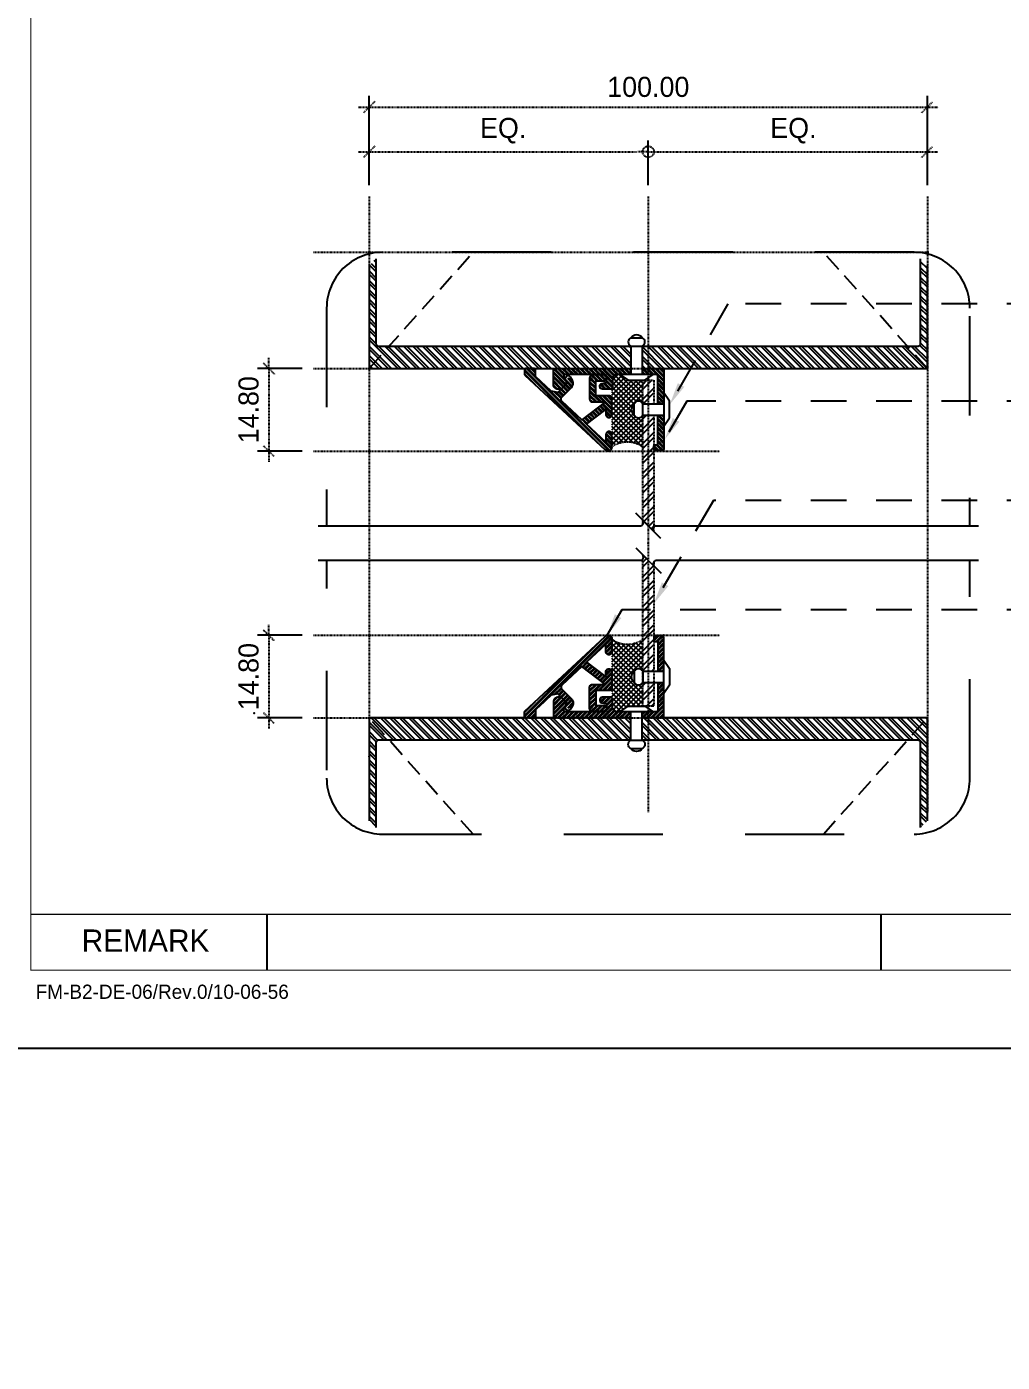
# Model space of a CAD drawing. Header units: millimetres. Extents: x -244126 to 368105, y -173968 to 259060.
# Drawn here: x 7909.6 to 8084.4, y 3841.9 to 4081.1 of the extents above; entities that cross this region are included whole.
import ezdxf
from ezdxf.enums import TextEntityAlignment as Align
from ezdxf.xclip import XClip

# ---------------------------------------------------------------- set-up
doc = ezdxf.new("R2010")
doc.units = ezdxf.units.MM
doc.header["$MEASUREMENT"] = 0
doc.header["$XCLIPFRAME"] = 0
for name, pattern in [('005_GG_TA_LINE', [13.75, 5, -1.25, 1.25, -1.25, 5]), ('ACAD_ISO04W100', [30, 24, -3, 0, -3]), ('CENTER', [2, 1.25, -0.25, 0.25, -0.25]), ('HIDDEN', [9.525, 6.35, -3.175]), ('TA_GL_000.00010', [0.000275, 0.0001, -2.5e-05, 2.5e-05, -2.5e-05, 0.0001]), ('TA_HL_000.90000', [5.85, 3.195, -2.655]), ('TA_HL_003.00000', [19.5, 10.65, -8.85]), ('TA_HL_005.00000', [32.5, 17.75, -14.75])]:
    doc.linetypes.add(name, pattern=pattern)
for name, color, linetype in [('000 - D I M', 6, 'Continuous'), ('000 - GRID', 8, 'CENTER'), ('000 - H A T C H', 8, 'Continuous'), ('000 - H I D D E N', 7, 'Continuous'), ('000 - L I N E 0.1', 1, 'Continuous'), ('000 - SYMBOL CON', 1, 'Continuous'), ('000 - T E X T', 4, 'Continuous'), ('000 - TITLEBLOCK', 4, 'Continuous'), ('000 - WIPEOUT', 250, 'Continuous'), ('001 - ASCESSORIES', 1, 'Continuous'), ('002 - STRUCTURAL STEEL', 4, 'Continuous'), ('A04_TUBE SERIES', 7, 'Continuous')]:
    doc.layers.add(name, color=color, linetype=linetype)
doc.styles.add('BROWALLIA', font='BrowalliaUPC.ttf')
doc.styles.add('century gothic111111', font='CordiaUPC.ttf')
doc.styles.add('Cetury Gothic', font='GOTHIC.TTF')
doc.styles.add('CORDIA', font='cordia.shx')
doc.styles.add('MtXpl_BrowalliaUPC', font='BrowalliaUPC.ttf')
doc.styles.add('TA', font='Cordia New.ttf', dxfattribs={"height": 4.5})
doc.dimstyles.new('DIM C-E', dxfattribs={"dimscale": 2, "dimtxt": 0.18, "dimasz": 0.1, "dimexe": 0.1, "dimexo": 0.1, "dimgap": 0.09, "dimtad": 1, "dimtoh": 1, "dimzin": 0, "dimdsep": 46, "dimtxsty": 'CORDIA', "dimblk1": 'ORIGIN', "dimblk2": 'OBLIQUE', "dimsah": 1, "dimcen": 0.1, "dimdle": 0.1, "dimclrd": 40, "dimclre": 140, "dimclrt": 3, "dimadec": 0, "dimazin": 0, "dimtfac": 1, "dimtix": 1, "dimtmove": 2, "dimatfit": 3, "dimfxl": 1, "dimtolj": 1, "dimtzin": 0, "dimarcsym": 0})
doc.dimstyles.new('DIM E-C', dxfattribs={"dimscale": 2, "dimtxt": 0.18, "dimasz": 0.1, "dimexe": 0.1, "dimexo": 0.1, "dimgap": 0.09, "dimtad": 1, "dimtoh": 1, "dimzin": 0, "dimdsep": 46, "dimtxsty": 'CORDIA', "dimblk1": 'OBLIQUE', "dimblk2": 'ORIGIN', "dimsah": 1, "dimcen": 0.1, "dimdle": 0.1, "dimclrd": 40, "dimclre": 140, "dimclrt": 3, "dimadec": 0, "dimazin": 0, "dimtfac": 1, "dimtix": 1, "dimtmove": 2, "dimatfit": 3, "dimfxl": 1, "dimtolj": 1, "dimtzin": 0, "dimarcsym": 0})
doc.dimstyles.new('DIM E-E', dxfattribs={"dimscale": 2, "dimtxt": 0.18, "dimasz": 0.1, "dimexe": 0.1, "dimexo": 0.1, "dimgap": 0.09, "dimtad": 1, "dimtoh": 1, "dimzin": 0, "dimdsep": 46, "dimtxsty": 'CORDIA', "dimblk": 'OBLIQUE', "dimcen": 0.1, "dimdle": 0.1, "dimclrd": 40, "dimclre": 140, "dimclrt": 3, "dimadec": 0, "dimazin": 0, "dimtfac": 1, "dimtix": 1, "dimtmove": 2, "dimatfit": 3, "dimfxl": 1, "dimtolj": 1, "dimtzin": 0, "dimarcsym": 0})
pattern_1 = [(45, (-1e-14, 187.5), (-1.683798, 1.683798), []), (45, (1.1225, 187.5), (-1.683798, 1.683798), [])]
pattern_2 = [(45, (-6516.48573, -2016.2518), (-0.397747564, 0.397747564), []), (45, (-6516.22057, -2016.2518), (-0.397747564, 0.397747564), [])]
pattern_3 = [(45, (-8078.56774, -3988.61076), (-0.44194174, 0.44194174), []), (135, (-8078.56774, -3988.61076), (-0.44194174, -0.44194174), [])]

# ---------------------------------------------------------------- blocks, each defined once
blk = doc.blocks.new('_Oblique')
at = {"color": 0, "linetype": 'ByBlock', "lineweight": -2}
blk.add_line((-0.5, -0.5), (0.5, 0.5), dxfattribs=at)
blk = doc.blocks.new('*D2896')
at = {"layer": '000 - D I M', "color": 40, "linetype": 'TA_GL_000.00010', "lineweight": -2, "transparency": 16777216}
blk.add_line((7.17, 4114.19), (7.17, 4069.5), dxfattribs=at)
at = {"layer": '000 - D I M', "color": 140, "linetype": 'ACAD_ISO04W100', "lineweight": -2, "transparency": 16777216}
for p, q in [((9282.82, 4112.19), (5.17, 4112.19)), ((2, 4071.5), (9.17, 4071.5))]:
    blk.add_line(p, q, dxfattribs=at)
at = {"layer": 'Defpoints', "color": 0, "linetype": 'TA_GL_000.00010', "transparency": 16777216}
for p in [(9284.82, 4112.19), (0, 4071.5), (7.17, 4071.5)]:
    blk.add_point(p, dxfattribs=at)
at = {"layer": '000 - D I M', "color": 40, "linetype": 'TA_GL_000.00010', "lineweight": -2, "transparency": 16777216, "xscale": 2, "yscale": 2, "zscale": 2}
for p, rotation in [((7.17, 4112.19), 90), ((7.17, 4071.5), 270)]:
    blk.add_blockref('_Oblique', p, dxfattribs=dict(at, rotation=rotation))
at = {"layer": '000 - D I M', "color": 3, "linetype": 'TA_GL_000.00010', "transparency": 16777216, "insert": (3.57, 4091.85), "char_height": 3.6, "attachment_point": 5, "rotation": 90, "style": 'CORDIA'}
blk.add_mtext('\\A1;40.70', dxfattribs=at)
blk = doc.blocks.new('A$Cfd196da9')
at = {"color": 0, "linetype": 'ByBlock', "const_width": 0.1}
blk.add_lwpolyline([(-143.5, -98), (96.5, -98), (96.5, 99), (-143.5, 99)], close=True, dxfattribs=at)
blk = doc.blocks.new('*U1670')
at = {"linetype": '005_GG_TA_LINE'}
blk.add_point((50, 60), dxfattribs=at)
at = {"layer": '000 - L I N E 0.1', "color": 21, "linetype": 'Continuous'}
blk.add_lwpolyline([(0, 14.24), (0, 0), (14.24, 0)], dxfattribs=at)
at = {"layer": '000 - T E X T', "color": 3}
for p, q in [((52.3, 24), (52.3, 14)), ((162.37, 14), (162.37, 24))]:
    blk.add_line(p, q, dxfattribs=at)
at = {"layer": '000 - T E X T', "color": 3, "const_width": 0.2}
blk.add_lwpolyline([(10, 24), (490, 24)], dxfattribs=at)
at = {"layer": '000 - TITLEBLOCK', "color": 250}
blk.add_lwpolyline([(0, 0), (594, 0), (594, 420), (0, 420)], close=True, dxfattribs=at)
at = {"layer": '000 - T E X T', "color": 3, "xscale": 2, "yscale": 2, "zscale": 2}
blk.add_blockref('A$Cfd196da9', (297, 210), dxfattribs=at)
at = {"color": 4, "insert": (19.12, 21.28), "char_height": 4, "width": 228.247, "attachment_point": 1, "style": 'BROWALLIA'}
blk.add_mtext('{\\fCentury Gothic|b0|i0|c0|p34;REMARK}', dxfattribs=at)
at = {"color": 4, "style": 'TA'}
blk.add_attdef('PAPER_SIZE', text='', height=2.5, dxfattribs=at).set_placement((568.6, 9.97), align=Align.MIDDLE_RIGHT)
blk.add_attdef('SCALE_SIZE', text='', height=2.5, dxfattribs=at).set_placement((573.51, 10.03), align=Align.MIDDLE_LEFT)
at = {"layer": '000 - H A T C H', "color": 4, "insert": (10.87, 11.4), "char_height": 2.5428, "attachment_point": 1, "style": 'century gothic111111'}
blk.add_mtext('FM-B2-DE-06/Rev.0/10-06-56', dxfattribs=at)
at = {"layer": '000 - T E X T', "color": 250, "style": 'TA'}
for tag, height, p in [('SUPERLINK', 2, (17.26, 415.77)), ('NAMEFILE', 2, (17.26, 411.76)), ('SC', 40, (3.36, 375.21))]:
    blk.add_attdef(tag, text='', height=height, dxfattribs=at).set_placement(p, align=Align.MIDDLE_LEFT)
at = {"layer": '000 - T E X T', "color": 4, "style": 'TA'}
for tag, height, p in [('NAME_JOB_1', 2, (523.67, 338.25)), ('NAME_JOB_2', 2, (523.67, 333.89)), ('NAME_PROJECT_1', 3, (493.81, 318.97)), ('NAME_PROJECT_2', 3, (493.81, 311.57)), ('NAME_PROJECT_3', 3, (493.81, 304.17)), ('CODE_VALUE_1', 1.9, (521.15, 289.12)), ('CODE_VALUE_2', 1.9, (521.15, 283.12)), ('PART_NAME_VALUE_1', 1.9, (521.15, 275.87)), ('PART_NAME_VALUE_2', 1.9, (521.15, 269.87)), ('PART_NAME_VALUE_3', 1.9, (521.15, 263.87)), ('MATTERIAL_VALUE_1', 3.6, (521.96, 256.9)), ('SPEC_VALUE', 3.6, (521.96, 248.68)), ('THICKNESS_VALUE', 3.6, (521.96, 240.53)), ('COATING_VALUE_1', 3.6, (521.96, 232.5)), ('COATING_VALUE_2', 3.6, (521.96, 224.47)), ('NAME_TITLE_1', 2.4, (494.51, 77.62)), ('NAME_TITLE_2', 2.4, (494.51, 70.96)), ('NAME_TITLE_3', 2.4, (494.51, 64.3)), ('DRAWING_NO1', 2.4, (494.61, 32.92)), ('DRAWING_NO2', 2.4, (494.61, 24.91))]:
    blk.add_attdef(tag, text='', height=height, dxfattribs=at).set_placement(p, align=Align.MIDDLE_LEFT)
for tag, p in [('NAME_DAFT', (553.41, 136.22)), ('NAME_CHECKED', (553.41, 122.6)), ('NAME_DESIGNER', (553.41, 109.21)), ('NAME_DESIGN_MGR', (553.41, 95.12))]:
    blk.add_attdef(tag, text='', height=3.6, dxfattribs=at).set_placement(p, align=Align.MIDDLE_CENTER)
for tag, p, height in [('REV', (553.53, 50.25), 3.75), ('NAME_REMARK', (55.29, 17.3), 4)]:
    blk.add_attdef(tag, p, '', height=height, dxfattribs=at)
at = {"layer": '000 - T E X T', "color": 4, "style": 'Cetury Gothic'}
for tag, p in [('SHEET_NO.', (561.58, 34)), ('TOTAL_SHEET_NO.', (560.97, 17.64))]:
    blk.add_attdef(tag, text='', height=3.6, dxfattribs=at).set_placement(p, align=Align.CENTER)
blk = doc.blocks.new('*D2638')
at = {"layer": '000 - D I M', "color": 40, "linetype": 'TA_GL_000.00010', "lineweight": -2, "transparency": 16777216}
blk.add_arc((8057.99, 4185.99), 34.06, 296.5651, 63.4349, dxfattribs=at)
at = {"layer": 'Defpoints', "color": 0, "linetype": 'TA_GL_000.00010', "transparency": 16777216}
for p in [(8097.12, 4264.25), (8057.99, 4185.99), (8057.99, 4185.99), (8089.76, 4173.7), (8230.04, 3841.89)]:
    blk.add_point(p, dxfattribs=at)
at = {"layer": '000 - D I M', "color": 40, "linetype": 'TA_GL_000.00010', "lineweight": -2, "transparency": 16777216, "xscale": 2, "yscale": 2, "zscale": 2}
for p, rotation in [((8073.22, 4216.46), 153.4349488229186), ((8073.22, 4155.52), 206.5650511770813)]:
    blk.add_blockref('_Oblique', p, dxfattribs=dict(at, rotation=rotation))
at = {"layer": '000 - D I M', "color": 3, "linetype": 'TA_GL_000.00010', "transparency": 16777216, "insert": (8088.45, 4185.99), "char_height": 3.6, "attachment_point": 5, "rotation": 90, "style": 'CORDIA'}
blk.add_mtext('\\A1;126.8699°', dxfattribs=at)
blk = doc.blocks.new('*D2639')
at = {"layer": '000 - D I M', "color": 40, "linetype": 'TA_GL_000.00010', "lineweight": -2, "transparency": 16777216}
blk.add_arc((8002.09, 4185.99), 34.06, 116.5651, 243.4349, dxfattribs=at)
at = {"layer": 'Defpoints', "color": 0, "linetype": 'TA_GL_000.00010', "transparency": 16777216}
for p in [(7962.96, 4264.25), (7970.32, 4198.28), (8002.09, 4185.99), (8002.09, 4185.99), (7830.04, 3841.89)]:
    blk.add_point(p, dxfattribs=at)
at = {"layer": '000 - D I M', "color": 40, "linetype": 'TA_GL_000.00010', "lineweight": -2, "transparency": 16777216, "xscale": 2, "yscale": 2, "zscale": 2}
for p, rotation in [((7986.85, 4216.46), 26.56505117708123), ((7986.85, 4155.52), 333.4349488229186)]:
    blk.add_blockref('_Oblique', p, dxfattribs=dict(at, rotation=rotation))
at = {"layer": '000 - D I M', "color": 3, "linetype": 'TA_GL_000.00010', "transparency": 16777216, "insert": (7964.42, 4185.99), "char_height": 3.6, "attachment_point": 5, "rotation": 90, "style": 'CORDIA'}
blk.add_mtext('\\A1;126.8699°', dxfattribs=at)
blk = doc.blocks.new('*U316')
at = {"color": 250}
blk.add_wipeout([(111.82, 0), (111.82, 200), (-111.82, 200), (-111.82, 0)], dxfattribs=at).dxf.layer = '000 - WIPEOUT'
at = {"layer": '000 - H I D D E N', "color": 8, "linetype": 'HIDDEN'}
for p, q in [((111.82, 0), (-111.82, 200)), ((111.82, 200), (-111.82, 0))]:
    blk.add_line(p, q, dxfattribs=at)
at = {"layer": '002 - STRUCTURAL STEEL', "color": 0}
blk.add_lwpolyline([(111.82, 0), (111.82, 200), (-111.82, 200), (-111.82, 0)], close=True, dxfattribs=at)
blk.add_lwpolyline([(103.82, 3.4), (103.82, 196.6, 0.414214), (102.82, 197.6), (-102.82, 197.6, 0.414214), (-103.82, 196.6), (-103.82, 3.4, 0.414214), (-102.82, 2.4), (102.82, 2.4, 0.414214)], format="xyb", close=True, dxfattribs=at)
at = {"layer": 'Defpoints', "color": 250}
blk.add_lwpolyline([(111.82, 0), (111.82, 200), (-111.82, 200), (-111.82, 0)], close=True, dxfattribs=at)
at = {"color": 250}
blk.add_wipeout([(111.82, 0), (111.82, 200), (-111.82, 200), (-111.82, 0)], dxfattribs=at).dxf.layer = '000 - WIPEOUT'
at = {"layer": '000 - H A T C H'}
h = blk.add_hatch(dxfattribs=at)
h.set_pattern_fill('ANSI32', color=256, scale=0.25)
h.set_pattern_definition(pattern_1)
h.paths.add_polyline_path([(111.82, 0), (111.82, 200), (-111.82, 200), (-111.82, 0)])
edge = h.paths.add_edge_path(flags=16)
edge.add_line((103.82, 3.4), (103.82, 196.6))
edge.add_arc((102.82, 196.6), 1, 0, 90)
edge.add_line((102.82, 197.6), (-102.82, 197.6))
edge.add_arc((-102.82, 196.6), 1, 90, 180)
edge.add_line((-103.82, 196.6), (-103.82, 3.4))
edge.add_arc((-102.82, 3.4), 1, 180, 270)
edge.add_line((-102.82, 2.4), (102.82, 2.4))
edge.add_arc((102.82, 3.4), 1, 270, 360)
at = {"layer": '000 - H I D D E N', "color": 8, "linetype": 'HIDDEN'}
for p, q in [((111.82, 0), (-111.82, 200)), ((111.82, 200), (-111.82, 0))]:
    blk.add_line(p, q, dxfattribs=at)
at = {"layer": '002 - STRUCTURAL STEEL', "color": 0}
blk.add_lwpolyline([(111.82, 0), (111.82, 200), (-111.82, 200), (-111.82, 0)], close=True, dxfattribs=at)
blk.add_lwpolyline([(103.82, 3.4), (103.82, 196.6, 0.414214), (102.82, 197.6), (-102.82, 197.6, 0.414214), (-103.82, 196.6), (-103.82, 3.4, 0.414214), (-102.82, 2.4), (102.82, 2.4, 0.414214)], format="xyb", close=True, dxfattribs=at)
at = {"layer": 'Defpoints', "color": 250}
blk.add_lwpolyline([(111.82, 0), (111.82, 200), (-111.82, 200), (-111.82, 0)], close=True, dxfattribs=at)
blk = doc.blocks.new('*U315')
at = {"color": 250}
blk.add_wipeout([(111.82, 0), (111.82, 200), (-111.82, 200), (-111.82, 0)], dxfattribs=at).dxf.layer = '000 - WIPEOUT'
at = {"layer": '000 - H I D D E N', "color": 8, "linetype": 'HIDDEN'}
for p, q in [((111.82, 0), (-111.82, 200)), ((111.82, 200), (-111.82, 0))]:
    blk.add_line(p, q, dxfattribs=at)
at = {"layer": '002 - STRUCTURAL STEEL', "color": 0}
blk.add_lwpolyline([(111.82, 0), (111.82, 200), (-111.82, 200), (-111.82, 0)], close=True, dxfattribs=at)
blk.add_lwpolyline([(103.82, 3.4), (103.82, 196.6, 0.414214), (102.82, 197.6), (-102.82, 197.6, 0.414214), (-103.82, 196.6), (-103.82, 3.4, 0.414214), (-102.82, 2.4), (102.82, 2.4, 0.414214)], format="xyb", close=True, dxfattribs=at)
at = {"layer": 'Defpoints', "color": 250}
blk.add_lwpolyline([(111.82, 0), (111.82, 200), (-111.82, 200), (-111.82, 0)], close=True, dxfattribs=at)
at = {"color": 250}
blk.add_wipeout([(111.82, 0), (111.82, 200), (-111.82, 200), (-111.82, 0)], dxfattribs=at).dxf.layer = '000 - WIPEOUT'
at = {"layer": '000 - H A T C H'}
h = blk.add_hatch(dxfattribs=at)
h.set_pattern_fill('ANSI32', color=256, scale=0.25)
h.set_pattern_definition(pattern_1)
h.paths.add_polyline_path([(111.82, 0), (111.82, 200), (-111.82, 200), (-111.82, 0)])
edge = h.paths.add_edge_path(flags=16)
edge.add_line((103.82, 3.4), (103.82, 196.6))
edge.add_arc((102.82, 196.6), 1, 0, 90)
edge.add_line((102.82, 197.6), (-102.82, 197.6))
edge.add_arc((-102.82, 196.6), 1, 90, 180)
edge.add_line((-103.82, 196.6), (-103.82, 3.4))
edge.add_arc((-102.82, 3.4), 1, 180, 270)
edge.add_line((-102.82, 2.4), (102.82, 2.4))
edge.add_arc((102.82, 3.4), 1, 270, 360)
at = {"layer": '000 - H I D D E N', "color": 8, "linetype": 'HIDDEN'}
for p, q in [((111.82, 0), (-111.82, 200)), ((111.82, 200), (-111.82, 0))]:
    blk.add_line(p, q, dxfattribs=at)
at = {"layer": '002 - STRUCTURAL STEEL', "color": 0}
blk.add_lwpolyline([(111.82, 0), (111.82, 200), (-111.82, 200), (-111.82, 0)], close=True, dxfattribs=at)
blk.add_lwpolyline([(103.82, 3.4), (103.82, 196.6, 0.414214), (102.82, 197.6), (-102.82, 197.6, 0.414214), (-103.82, 196.6), (-103.82, 3.4, 0.414214), (-102.82, 2.4), (102.82, 2.4, 0.414214)], format="xyb", close=True, dxfattribs=at)
at = {"layer": 'Defpoints', "color": 250}
blk.add_lwpolyline([(111.82, 0), (111.82, 200), (-111.82, 200), (-111.82, 0)], close=True, dxfattribs=at)
blk = doc.blocks.new('*U325')
at = {"color": 0}
blk.add_wipeout([(-1, -1.5), (-1, 1.5), (0, 3), (0, -3)], dxfattribs=at).dxf.layer = '001 - ASCESSORIES'
blk.add_wipeout([(3.8, 1), (3.8, -1), (0, -1), (0, 1)], dxfattribs=at).dxf.layer = '001 - ASCESSORIES'
at = {"layer": '001 - ASCESSORIES', "color": 0}
for p, q in [((3.8, 1), (0, 1)), ((3.8, -1), (0, -1))]:
    blk.add_line(p, q, dxfattribs=at)
blk.add_lwpolyline([(-1, -1.5), (-1, 1.5), (0, 3), (0, -3)], close=True, dxfattribs=at)
blk.add_lwpolyline([(5.3, -1), (5.3, 1, -0.5), (5.3, -1, -0.666667), (3.8, -1), (3.8, 1, -0.666667), (5.3, 1)], format="xyb", dxfattribs=at)
blk = doc.blocks.new('A$C60ea4b53')
at = {"layer": '000 - H A T C H', "linetype": 'TA_GL_000.00010'}
h = blk.add_hatch(dxfattribs=at)
h.set_pattern_fill('ANSI32', color=8, scale=1.5)
h.set_pattern_definition(pattern_2)
edge = h.paths.add_edge_path()
edge.add_arc((-4.43, 8.59), 0.724, 0, 133, ccw=False)
edge.add_line((-3.71, 8.59), (-3.71, 6.37))
edge.add_arc((-4.26, 6.37), 0.55, 180, 360, ccw=False)
edge.add_line((-4.81, 6.37), (-4.81, 7.73))
edge.add_line((-4.81, 7.73), (-8.29, 4.48))
edge.add_line((-8.29, 4.48), (-4.81, 1.86))
edge.add_line((-4.81, 1.86), (-4.81, 2.77))
edge.add_arc((-4.26, 2.77), 0.55, 0, 180, ccw=False)
edge.add_line((-3.71, 2.77), (-3.71, -0.08))
edge.add_arc((-4.21, -0.08), 0.5, -90, 0, ccw=False)
edge.add_line((-4.21, -0.58), (-6.61, -0.58))
edge.add_line((-6.61, -0.58), (-6.61, -3.23))
edge.add_line((-6.61, -3.23), (-5.26, -3.23))
edge.add_arc((-5.26, -3.78), 0.55, -90, 90, ccw=False)
edge.add_line((-5.26, -4.33), (-7.21, -4.33))
edge.add_arc((-7.21, -3.83), 0.5, 180, 270, ccw=False)
edge.add_line((-7.71, -3.83), (-7.71, 0.02))
edge.add_arc((-7.21, 0.02), 0.5, 90, 180, ccw=False)
edge.add_line((-7.21, 0.52), (-4.86, 0.52))
edge.add_line((-4.86, 0.52), (-9.11, 3.72))
edge.add_line((-9.11, 3.72), (-12.68, 0.38))
edge.add_arc((-12.34, 0.02), 0.5, 133, 225)
edge.add_line((-12.7, -0.34), (-10.95, -2.09))
edge.add_arc((-11.65, -2.79), 1, -30, 45, ccw=False)
edge.add_line((-10.79, -3.29), (-11.16, -3.93))
edge.add_arc((-11.59, -3.68), 0.5, 270, 330, ccw=False)
edge.add_arc((-11.59, -3.68), 0.5, 150, 270, ccw=False)
edge.add_line((-12.02, -3.43), (-11.71, -2.88))
edge.add_line((-11.71, -2.88), (-13.41, -1.18))
edge.add_line((-13.41, -1.18), (-14.58, -1.39))
edge.add_line((-14.58, -1.39), (-17.41, -4.02))
edge.add_line((-17.41, -4.02), (-17.41, -5.18))
edge.add_arc((-17.71, -5.18), 0.3, 270, 360, ccw=False)
edge.add_line((-17.71, -5.48), (-19.11, -5.48))
edge.add_arc((-19.11, -5.18), 0.3, 180, 270, ccw=False)
edge.add_line((-19.41, -5.18), (-19.41, -4.51))
edge.add_arc((-19.11, -4.51), 0.3, 133, 180, ccw=False)
edge.add_line((-19.31, -4.29), (-4.92, 9.12))
h = blk.add_hatch(dxfattribs=at)
h.set_pattern_fill('ANSI32', color=8, scale=1.5)
h.set_pattern_definition(pattern_2)
edge = h.paths.add_edge_path()
edge.add_arc((-3.91, -2.08), 0.3, 360, 450)
edge.add_line((-3.91, -1.78), (-5.41, -1.78))
edge.add_arc((-5.41, -2.28), 0.5, 90, 255.3364)
edge.add_line((-5.53, -2.77), (-4.71, -2.98))
edge.add_line((-4.71, -2.98), (-4.71, -4.08))
edge.add_arc((-5.01, -4.08), 0.3, 270, 360, ccw=False)
edge.add_line((-5.01, -4.38), (-12.05, -4.38))
edge.add_arc((-12.05, -4.08), 0.3, 150, 270, ccw=False)
edge.add_line((-12.31, -3.93), (-12.01, -3.42))
edge.add_arc((-12.71, -3.02), 0.8, 330, 405)
edge.add_line((-12.14, -2.45), (-12.81, -1.78))
edge.add_line((-12.81, -1.78), (-13.41, -1.78))
edge.add_arc((-13.41, -2.58), 0.8, 90, 180)
edge.add_line((-14.21, -2.58), (-14.21, -5.18))
edge.add_arc((-13.91, -5.18), 0.3, 180, 270)
edge.add_line((-13.91, -5.48), (5.29, -5.48))
edge.add_arc((5.29, -5.18), 0.3, 270, 360)
edge.add_line((5.59, -5.18), (5.59, 8.92))
edge.add_arc((5.29, 8.92), 0.3, 360, 450)
edge.add_line((5.29, 9.22), (4.09, 9.22))
edge.add_arc((4.09, 8.92), 0.3, 90, 180)
edge.add_line((3.79, 8.92), (3.79, 8.52))
edge.add_arc((4.09, 8.52), 0.3, 180, 270)
edge.add_line((4.09, 8.22), (4.49, 8.22))
edge.add_line((4.49, 8.22), (4.49, -4.08))
edge.add_arc((4.19, -4.08), 0.3, -90, 0, ccw=False)
edge.add_line((4.19, -4.38), (-2.81, -4.38))
edge.add_arc((-2.81, -3.58), 0.8, 180, 270, ccw=False)
edge.add_line((-3.61, -3.58), (-3.61, -2.08))
at = {"layer": 'A04_TUBE SERIES', "color": 3}
for points in [[(-4.92, 9.12, -0.655629), (-3.71, 8.59), (-3.71, 6.37, -1), (-4.81, 6.37), (-4.81, 7.73), (-8.29, 4.48), (-4.81, 1.86), (-4.81, 2.77, -1), (-3.71, 2.77), (-3.71, -0.08, -0.414214), (-4.21, -0.58), (-6.61, -0.58), (-6.61, -3.23), (-5.26, -3.23, -1), (-5.26, -4.33), (-7.21, -4.33, -0.414214), (-7.71, -3.83), (-7.71, 0.02, -0.414214), (-7.21, 0.52), (-4.86, 0.52), (-9.11, 3.72), (-12.68, 0.38, 0.424475), (-12.7, -0.34), (-10.95, -2.09, -0.339454), (-10.79, -3.29), (-11.16, -3.93, -0.267949), (-11.59, -4.18, -0.57735), (-12.02, -3.43), (-11.71, -2.88), (-13.41, -1.18), (-14.58, -1.39), (-17.41, -4.02), (-17.41, -5.18, -0.414214), (-17.71, -5.48), (-19.11, -5.48, -0.414214), (-19.41, -5.18), (-19.41, -4.51, -0.208), (-19.31, -4.29)], [(-3.61, -2.08, 0.414214), (-3.91, -1.78), (-5.41, -1.78, 0.879577), (-5.53, -2.77), (-4.71, -2.98), (-4.71, -4.08, -0.414214), (-5.01, -4.38), (-12.05, -4.38, -0.57735), (-12.31, -3.93), (-12.01, -3.42, 0.339454), (-12.14, -2.45), (-12.81, -1.78), (-13.41, -1.78, 0.414214), (-14.21, -2.58), (-14.21, -5.18, 0.414214), (-13.91, -5.48), (5.29, -5.48, 0.414214), (5.59, -5.18), (5.59, 8.92, 0.414214), (5.29, 9.22), (4.09, 9.22, 0.414214), (3.79, 8.92), (3.79, 8.52, 0.414214), (4.09, 8.22), (4.49, 8.22), (4.49, -4.08, -0.414214), (4.19, -4.38), (-2.81, -4.38, -0.414214), (-3.61, -3.58)]]:
    blk.add_lwpolyline(points, format="xyb", close=True, dxfattribs=at)
blk = doc.blocks.new('*U326')
at = {"color": 0}
blk.add_wipeout([(1.5, -1), (-1.5, -1), (-3, 0), (3, 0)], dxfattribs=at).dxf.layer = '001 - ASCESSORIES'
blk.add_wipeout([(-1, 5.1), (1, 5.1), (1, 0), (-1, 0)], dxfattribs=at).dxf.layer = '001 - ASCESSORIES'
at = {"layer": '001 - ASCESSORIES', "color": 0}
for p, q in [((-1, 5.1), (-1, 0)), ((1, 5.1), (1, 0))]:
    blk.add_line(p, q, dxfattribs=at)
blk.add_lwpolyline([(1, 6.6), (-1, 6.6, -0.5), (1, 6.6, -0.666667), (1, 5.1), (-1, 5.1, -0.666667), (-1, 6.6)], format="xyb", dxfattribs=at)
blk.add_lwpolyline([(1.5, -1), (-1.5, -1), (-3, 0), (3, 0)], close=True, dxfattribs=at)
blk = doc.blocks.new('*U327')
at = {"layer": '002 - STRUCTURAL STEEL', "color": 0, "linetype": 'ByBlock'}
blk.add_lwpolyline([(-29.2, 2), (29.2, 2), (29.2, 0), (-29.2, 0)], close=True, dxfattribs=at)
blk = doc.blocks.new('A$Cde51864e')
at = {"layer": '000 - H A T C H', "linetype": 'TA_GL_000.00010'}
h = blk.add_hatch(dxfattribs=at)
h.set_pattern_fill('ANSI37', color=8, scale=5)
h.set_pattern_definition(pattern_3)
h.paths.add_polyline_path([(-58.63, 29.2), (-61.23, 29.2), (-62.73, 30.2), (-63.23, 30.2, 0.414214), (-64.03, 29.4), (-64.03, 27.9, -0.213422), (-64.13, 27.68), (-64.13, 17.22, -0.322603), (-58.63, 17.22), (-58.63, 22.95, -0.666667), (-60.13, 22.95, -0.5), (-60.13, 24.95, -0.666667), (-58.63, 24.95)])
h = blk.add_hatch(dxfattribs=at)
h.set_pattern_fill('ANSI32', color=8, scale=5)
h.set_pattern_definition([(45, (-8078.5677, -3988.6108), (-1.3258252, 1.3258252), []), (45, (-8077.6839, -3988.6108), (-1.3258252, 1.3258252), [])])
h.paths.add_polyline_path([(-56.63, 29.2), (-58.63, 29.2), (-58.63, -29.2), (-56.63, -29.2)])
h = blk.add_hatch(dxfattribs=at)
h.set_pattern_fill('ANSI37', color=8, scale=5)
h.set_pattern_definition(pattern_3)
h.paths.add_polyline_path([(-58.63, -29.2), (-61.23, -29.2), (-62.73, -30.2), (-63.23, -30.2, -0.414214), (-64.03, -29.4), (-64.03, -27.9, 0.213422), (-64.13, -27.68), (-64.13, -17.22, 0.322603), (-58.63, -17.22), (-58.63, -22.95, 0.666667), (-60.13, -22.95, 0.5), (-60.13, -24.95, 0.666667), (-58.63, -24.95)])
at = {"color": 2, "linetype": 'TA_GL_000.00010'}
for centre, start, end in [((-61.38, 13.4), 54.2403, 125.7597), ((-61.38, -13.4), 234.2403, 305.7597)]:
    blk.add_arc(centre, 4.71, start, end, dxfattribs=at)
at = {"linetype": 'TA_GL_000.00010'}
blk.add_blockref('A$C60ea4b53', (-60.42, -25.82), dxfattribs=at)
at = {"color": 1, "rotation": 180}
blk.add_blockref('*U325', (-54.83, -23.95), dxfattribs=at)
at = {"layer": 'A04_TUBE SERIES', "color": 3, "xscale": 0.4999999999997091, "yscale": 0.4999999999997091, "zscale": 0.4999999999997091, "rotation": 270}
for name, p in [('*U316', (-107.63, 87.21)), ('*U315', (-107.63, -87.21))]:
    blk.add_blockref(name, p, dxfattribs=at)
at = {"linetype": 'TA_GL_000.00010', "xscale": -1, "rotation": 180}
blk.add_blockref('A$C60ea4b53', (-60.42, 25.82), dxfattribs=at)
at = {"color": 1, "rotation": 180}
blk.add_blockref('*U326', (-59.73, -30.2), dxfattribs=at)
at = {"color": 3, "linetype": 'TA_GL_000.00010', "rotation": 90}
blk.add_blockref('*U327', (-56.63, 0), dxfattribs=at)
at = {"color": 1, "xscale": -1}
for name, p in [('*U326', (-59.73, 30.2)), ('*U325', (-54.83, 23.95))]:
    blk.add_blockref(name, p, dxfattribs=at)
blk = doc.blocks.new('000 - ARROW FOR SYMBOL')
at = {"layer": '000 - SYMBOL CON', "color": 0, "linetype": 'HIDDEN'}
blk.add_solid([(1.29, 1.57), (0, 0), (0.71, 1.9)], dxfattribs=at)
blk = doc.blocks.new('*U317')
at = {"layer": '000 - H A T C H', "linetype": '005_GG_TA_LINE'}
h = blk.add_hatch(color=250, dxfattribs=at)
h.dxf.hatch_style = 1
edge = h.paths.add_edge_path()
edge.add_arc((-8.02, 0), 1.96, 90, 180)
edge.add_arc((-8.02, 0), 1.96, 180, 270)
edge.add_line((-8.02, -1.96), (8.02, -1.96))
edge.add_arc((8.02, 0), 1.96, 270, 360)
edge.add_arc((8.02, 0), 1.96, 360, 450)
edge.add_line((8.02, 1.96), (-8.02, 1.96))
for p in [(0, 6.96), (0, -6.96)]:
    blk.add_point(p)
at = {"layer": '000 - SYMBOL CON', "color": 0}
blk.add_lwpolyline([(-8.02, 2, 0.414214), (-9.98, 0.04, 0.414214), (-8.02, -1.92), (8.02, -1.92, 0.414214), (9.98, 0.04, 0.414214), (8.02, 2)], format="xyb", close=True, dxfattribs=at)
at = {"layer": '000 - SYMBOL CON', "color": 0, "linetype": 'ByBlock'}
blk.add_lwpolyline([(-9.98, 0), (-76.93, 0), (-78.9, -3.4)], dxfattribs=at)
at = {"layer": '000 - SYMBOL CON', "color": 0}
blk.add_blockref('000 - ARROW FOR SYMBOL', (-78.9, -3.4), dxfattribs=at)
at = {"layer": '000 - T E X T', "color": 0, "style": 'MtXpl_BrowalliaUPC'}
blk.add_attdef('NO.CODE', text='', height=2, dxfattribs=at).set_placement((0, 0), align=Align.MIDDLE_CENTER)
blk = doc.blocks.new('*U318')
at = {"layer": '000 - H A T C H', "linetype": '005_GG_TA_LINE'}
h = blk.add_hatch(color=250, dxfattribs=at)
h.dxf.hatch_style = 1
edge = h.paths.add_edge_path()
edge.add_arc((-8.02, 0), 1.96, 90, 180)
edge.add_arc((-8.02, 0), 1.96, 180, 270)
edge.add_line((-8.02, -1.96), (8.02, -1.96))
edge.add_arc((8.02, 0), 1.96, 270, 360)
edge.add_arc((8.02, 0), 1.96, 360, 450)
edge.add_line((8.02, 1.96), (-8.02, 1.96))
for p in [(0, 6.96), (0, -6.96)]:
    blk.add_point(p)
at = {"layer": '000 - SYMBOL CON', "color": 0}
blk.add_lwpolyline([(-8.02, 2, 0.414214), (-9.98, 0.04, 0.414214), (-8.02, -1.92), (8.02, -1.92, 0.414214), (9.98, 0.04, 0.414214), (8.02, 2)], format="xyb", close=True, dxfattribs=at)
at = {"layer": '000 - SYMBOL CON', "color": 0, "linetype": 'ByBlock'}
blk.add_lwpolyline([(-9.98, 0), (-82.76, 0), (-84.09, -2.31)], dxfattribs=at)
at = {"layer": '000 - SYMBOL CON', "color": 0}
blk.add_blockref('000 - ARROW FOR SYMBOL', (-84.09, -2.31), dxfattribs=at)
at = {"layer": '000 - T E X T', "color": 0, "style": 'MtXpl_BrowalliaUPC'}
blk.add_attdef('NO.CODE', text='', height=2, dxfattribs=at).set_placement((0, 0), align=Align.MIDDLE_CENTER)
blk = doc.blocks.new('*U319')
at = {"layer": '000 - H A T C H', "linetype": '005_GG_TA_LINE'}
h = blk.add_hatch(color=250, dxfattribs=at)
h.dxf.hatch_style = 1
edge = h.paths.add_edge_path()
edge.add_arc((-8.02, 0), 1.96, 90, 180)
edge.add_arc((-8.02, 0), 1.96, 180, 270)
edge.add_line((-8.02, -1.96), (8.02, -1.96))
edge.add_arc((8.02, 0), 1.96, 270, 360)
edge.add_arc((8.02, 0), 1.96, 360, 450)
edge.add_line((8.02, 1.96), (-8.02, 1.96))
for p in [(0, 6.96), (0, -6.96)]:
    blk.add_point(p)
at = {"layer": '000 - SYMBOL CON', "color": 0}
blk.add_lwpolyline([(-8.02, 2, 0.414214), (-9.98, 0.04, 0.414214), (-8.02, -1.92), (8.02, -1.92, 0.414214), (9.98, 0.04, 0.414214), (8.02, 2)], format="xyb", close=True, dxfattribs=at)
at = {"layer": '000 - SYMBOL CON', "color": 0, "linetype": 'ByBlock'}
blk.add_lwpolyline([(-9.98, 0), (-74.55, 0), (-79.88, -9.24)], dxfattribs=at)
at = {"layer": '000 - SYMBOL CON', "color": 0}
blk.add_blockref('000 - ARROW FOR SYMBOL', (-79.88, -9.24), dxfattribs=at)
at = {"layer": '000 - T E X T', "color": 0, "style": 'MtXpl_BrowalliaUPC'}
blk.add_attdef('NO.CODE', text='', height=2, dxfattribs=at).set_placement((0, 0), align=Align.MIDDLE_CENTER)
blk = doc.blocks.new('*U320')
at = {"layer": '000 - H A T C H', "linetype": '005_GG_TA_LINE'}
h = blk.add_hatch(color=250, dxfattribs=at)
h.dxf.hatch_style = 1
edge = h.paths.add_edge_path()
edge.add_arc((-8.02, 0), 1.96, 90, 180)
edge.add_arc((-8.02, 0), 1.96, 180, 270)
edge.add_line((-8.02, -1.96), (8.02, -1.96))
edge.add_arc((8.02, 0), 1.96, 270, 360)
edge.add_arc((8.02, 0), 1.96, 360, 450)
edge.add_line((8.02, 1.96), (-8.02, 1.96))
for p in [(0, 6.96), (0, -6.96)]:
    blk.add_point(p)
at = {"layer": '000 - SYMBOL CON', "color": 0}
blk.add_lwpolyline([(-8.02, 2, 0.414214), (-9.98, 0.04, 0.414214), (-8.02, -1.92), (8.02, -1.92, 0.414214), (9.98, 0.04, 0.414214), (8.02, 2)], format="xyb", close=True, dxfattribs=at)
at = {"layer": '000 - SYMBOL CON', "color": 0, "linetype": 'ByBlock'}
blk.add_lwpolyline([(-9.98, 0), (-73.25, 0), (-78.45, -9.01)], dxfattribs=at)
at = {"layer": '000 - SYMBOL CON', "color": 0}
blk.add_blockref('000 - ARROW FOR SYMBOL', (-78.45, -9.01), dxfattribs=at)
at = {"layer": '000 - T E X T', "color": 0, "style": 'MtXpl_BrowalliaUPC'}
blk.add_attdef('NO.CODE', text='', height=2, dxfattribs=at).set_placement((0, 0), align=Align.MIDDLE_CENTER)
blk = doc.blocks.new('*U328')
at = {"color": 3}
blk.add_point((0, -90.29), dxfattribs=at)
at = {"layer": '000 - GRID', "color": 0, "linetype": 'ByBlock'}
blk.add_line((0, 10), (0, -100.29), dxfattribs=at)
at = {"layer": '000 - GRID', "color": 0}
blk.add_point((0, 0), dxfattribs=at)
at = {"style": 'TA', "flags": 1}
blk.add_attdef('LOCATION', (6, 6), '', height=4.5, dxfattribs=at)
blk = doc.blocks.new('_Origin')
at = {"color": 0, "linetype": 'ByBlock', "lineweight": -2}
blk.add_line((0, 0), (-1, 0), dxfattribs=at)
blk.add_circle((0, 0), 0.5, dxfattribs=at)
blk = doc.blocks.new('*D2625')
at = {"layer": '000 - D I M', "color": 140, "linetype": 'ACAD_ISO04W100', "lineweight": -2, "transparency": 16777216}
for p, q in [((7970.94, 4052.72), (7970.94, 4060.72)), ((8020.94, 4052.72), (8020.94, 4060.72))]:
    blk.add_line(p, q, dxfattribs=at)
at = {"layer": '000 - D I M', "color": 40, "linetype": 'TA_GL_000.00010', "lineweight": -2, "transparency": 16777216}
blk.add_line((7968.94, 4058.72), (8018.94, 4058.72), dxfattribs=at)
at = {"layer": 'Defpoints', "color": 0, "linetype": 'TA_GL_000.00010', "transparency": 16777216}
for p in [(8020.94, 4058.72), (7970.94, 4050.72), (8020.94, 4050.72)]:
    blk.add_point(p, dxfattribs=at)
at = {"layer": '000 - D I M', "color": 40, "linetype": 'TA_GL_000.00010', "lineweight": -2, "transparency": 16777216, "xscale": 2, "yscale": 2, "zscale": 2, "rotation": 180}
blk.add_blockref('_Oblique', (7970.94, 4058.72), dxfattribs=at)
at = {"layer": '000 - D I M', "color": 40, "linetype": 'TA_GL_000.00010', "lineweight": -2, "transparency": 16777216, "xscale": 2, "yscale": 2, "zscale": 2}
blk.add_blockref('_Origin', (8020.94, 4058.72), dxfattribs=at)
at = {"layer": '000 - D I M', "color": 3, "linetype": 'TA_GL_000.00010', "transparency": 16777216, "insert": (7994.94, 4062.49), "char_height": 3.6, "attachment_point": 5, "style": 'CORDIA'}
blk.add_mtext('\\A1;EQ.', dxfattribs=at)
blk = doc.blocks.new('*D2626')
at = {"layer": '000 - D I M', "color": 140, "linetype": 'ACAD_ISO04W100', "lineweight": -2, "transparency": 16777216}
for p, q in [((8020.94, 4052.72), (8020.94, 4060.72)), ((8070.94, 4052.72), (8070.94, 4060.72))]:
    blk.add_line(p, q, dxfattribs=at)
at = {"layer": '000 - D I M', "color": 40, "linetype": 'TA_GL_000.00010', "lineweight": -2, "transparency": 16777216}
blk.add_line((8022.94, 4058.72), (8072.94, 4058.72), dxfattribs=at)
at = {"layer": 'Defpoints', "color": 0, "linetype": 'TA_GL_000.00010', "transparency": 16777216}
for p in [(8070.94, 4058.72), (8020.94, 4050.72), (8070.94, 4050.72)]:
    blk.add_point(p, dxfattribs=at)
at = {"layer": '000 - D I M', "color": 40, "linetype": 'TA_GL_000.00010', "lineweight": -2, "transparency": 16777216, "xscale": 2, "yscale": 2, "zscale": 2, "rotation": 180}
blk.add_blockref('_Origin', (8020.94, 4058.72), dxfattribs=at)
at = {"layer": '000 - D I M', "color": 40, "linetype": 'TA_GL_000.00010', "lineweight": -2, "transparency": 16777216, "xscale": 2, "yscale": 2, "zscale": 2}
blk.add_blockref('_Oblique', (8070.94, 4058.72), dxfattribs=at)
at = {"layer": '000 - D I M', "color": 3, "linetype": 'TA_GL_000.00010', "transparency": 16777216, "insert": (8046.94, 4062.49), "char_height": 3.6, "attachment_point": 5, "style": 'CORDIA'}
blk.add_mtext('\\A1;EQ.', dxfattribs=at)
blk = doc.blocks.new('*D2627')
at = {"layer": '000 - D I M', "color": 140, "linetype": 'ACAD_ISO04W100', "lineweight": -2, "transparency": 16777216}
for p, q in [((7970.94, 4052.72), (7970.94, 4068.72)), ((8070.94, 4052.72), (8070.94, 4068.72))]:
    blk.add_line(p, q, dxfattribs=at)
at = {"layer": '000 - D I M', "color": 40, "linetype": 'TA_GL_000.00010', "lineweight": -2, "transparency": 16777216}
blk.add_line((7968.94, 4066.72), (8072.94, 4066.72), dxfattribs=at)
at = {"layer": 'Defpoints', "color": 0, "linetype": 'TA_GL_000.00010', "transparency": 16777216}
for p in [(8070.94, 4066.72), (7970.94, 4050.72), (8070.94, 4050.72)]:
    blk.add_point(p, dxfattribs=at)
at = {"layer": '000 - D I M', "color": 40, "linetype": 'TA_GL_000.00010', "lineweight": -2, "transparency": 16777216, "xscale": 2, "yscale": 2, "zscale": 2, "rotation": 180}
blk.add_blockref('_Oblique', (7970.94, 4066.72), dxfattribs=at)
at = {"layer": '000 - D I M', "color": 40, "linetype": 'TA_GL_000.00010', "lineweight": -2, "transparency": 16777216, "xscale": 2, "yscale": 2, "zscale": 2}
blk.add_blockref('_Oblique', (8070.94, 4066.72), dxfattribs=at)
at = {"layer": '000 - D I M', "color": 3, "linetype": 'TA_GL_000.00010', "transparency": 16777216, "insert": (8020.94, 4070.32), "char_height": 3.6, "attachment_point": 5, "style": 'CORDIA'}
blk.add_mtext('\\A1;100.00', dxfattribs=at)
blk = doc.blocks.new('A$C61A14B6B')
at = {"color": 0}
blk.add_line((2.52, -5.46), (-2.52, -10.5), dxfattribs=at)
for centre, radius, start, end in [((0.69, -6.31), 0.709, 191.9206, 303.32), ((-0.69, -9.65), 0.704, 11.7272, 123.2728)]:
    blk.add_arc(centre, radius, start, end, dxfattribs=at)
blk = doc.blocks.new('*U329')
blk.add_wipeout([(0.98, -4.09), (-0.96, -2.15), (-0.87, -2.38), (-0.87, -2.63), (-0.97, -2.86), (-1.14, -3.03), (-1.37, -3.12), (-59.19, -3.12), (-59.17, 3.12), (-1.37, 3.12), (-1.14, 3.22), (-0.97, 3.39), (-0.87, 3.62), (-0.87, 3.86), (-0.96, 4.09), (0.98, 2.15), (0.89, 2.38), (0.89, 2.63), (0.99, 2.86), (1.16, 3.03), (1.39, 3.12), (59.19, 3.12), (59.19, -3.12), (1.39, -3.12), (1.16, -3.22), (0.99, -3.39), (0.89, -3.62), (0.89, -3.86)]).dxf.layer = '000 - WIPEOUT'
at = {"color": 0}
for p, q in [((-59.17, 3.12), (-1.36, 3.12)), ((1.38, 3.12), (59.19, 3.12)), ((-1.36, -3.12), (-59.17, -3.12)), ((59.19, -3.12), (1.38, -3.12))]:
    blk.add_line(p, q, dxfattribs=at)
blk.add_point((0, 0))
blk.add_point((0, 0))
blk.add_point((0, 0))
at = {"color": 0, "xscale": 0.9, "yscale": 0.9, "zscale": 0.9}
for p, rotation in [((7.19, 3.12), 270), ((-7.17, -3.12), 90)]:
    blk.add_blockref('A$C61A14B6B', p, dxfattribs=dict(at, rotation=rotation))
blk = doc.blocks.new('*U360')
at = {"color": 3}
blk.add_point((0, -52.8), dxfattribs=at)
at = {"layer": '000 - GRID', "color": 0, "linetype": 'ByBlock'}
blk.add_line((0, 10), (0, -62.8), dxfattribs=at)
at = {"layer": '000 - GRID', "color": 0}
blk.add_point((0, 0), dxfattribs=at)
at = {"style": 'TA', "flags": 1}
blk.add_attdef('LOCATION', (6, 6), '', height=4.5, dxfattribs=at)
blk = doc.blocks.new('*D2542')
at = {"layer": '000 - D I M', "color": 40, "linetype": 'TA_GL_000.00010', "lineweight": -2, "transparency": 16777216}
for p, q in [((7952.94, 4019.91), (7952.94, 4021.91)), ((7952.94, 4019.91), (7952.94, 4005.11)), ((7952.94, 4005.11), (7952.94, 4003.11))]:
    blk.add_line(p, q, dxfattribs=at)
at = {"layer": '000 - D I M', "color": 140, "linetype": 'ACAD_ISO04W100', "lineweight": -2, "transparency": 16777216}
for p, q in [((7958.94, 4019.91), (7950.94, 4019.91)), ((7958.94, 4005.11), (7950.94, 4005.11))]:
    blk.add_line(p, q, dxfattribs=at)
at = {"layer": 'Defpoints', "color": 0, "linetype": 'TA_GL_000.00010', "transparency": 16777216}
for p in [(7960.94, 4019.91), (7952.94, 4005.11), (7960.94, 4005.11)]:
    blk.add_point(p, dxfattribs=at)
at = {"layer": '000 - D I M', "color": 40, "linetype": 'TA_GL_000.00010', "lineweight": -2, "transparency": 16777216, "xscale": 2, "yscale": 2, "zscale": 2}
for p, rotation in [((7952.94, 4019.91), 270), ((7952.94, 4005.11), 90)]:
    blk.add_blockref('_Oblique', p, dxfattribs=dict(at, rotation=rotation))
at = {"layer": '000 - D I M', "color": 3, "linetype": 'TA_GL_000.00010', "transparency": 16777216, "insert": (7949.34, 4012.51), "char_height": 3.6, "attachment_point": 5, "rotation": 90, "style": 'CORDIA'}
blk.add_mtext('\\A1;14.80', dxfattribs=at)
blk = doc.blocks.new('*D2543')
at = {"layer": '000 - D I M', "color": 40, "linetype": 'TA_GL_000.00010', "lineweight": -2, "transparency": 16777216}
for p, q in [((7952.94, 3972.11), (7952.94, 3974.11)), ((7952.94, 3972.11), (7952.94, 3957.31)), ((7952.94, 3957.31), (7952.94, 3955.31))]:
    blk.add_line(p, q, dxfattribs=at)
at = {"layer": '000 - D I M', "color": 140, "linetype": 'ACAD_ISO04W100', "lineweight": -2, "transparency": 16777216}
for p, q in [((7958.94, 3972.11), (7950.94, 3972.11)), ((7958.94, 3957.31), (7950.94, 3957.31))]:
    blk.add_line(p, q, dxfattribs=at)
at = {"layer": 'Defpoints', "color": 0, "linetype": 'TA_GL_000.00010', "transparency": 16777216}
for p in [(7960.94, 3972.11), (7952.94, 3957.31), (7960.94, 3957.31)]:
    blk.add_point(p, dxfattribs=at)
at = {"layer": '000 - D I M', "color": 40, "linetype": 'TA_GL_000.00010', "lineweight": -2, "transparency": 16777216, "xscale": 2, "yscale": 2, "zscale": 2}
for p, rotation in [((7952.94, 3972.11), 270), ((7952.94, 3957.31), 90)]:
    blk.add_blockref('_Oblique', p, dxfattribs=dict(at, rotation=rotation))
at = {"layer": '000 - D I M', "color": 3, "linetype": 'TA_GL_000.00010', "transparency": 16777216, "insert": (7949.34, 3964.71), "char_height": 3.6, "attachment_point": 5, "rotation": 90, "style": 'CORDIA'}
blk.add_mtext('\\A1;14.80', dxfattribs=at)

msp = doc.modelspace()

# ---------------------------------------------------------------- block references
at = {"color": 2, "linetype": 'TA_HL_003.00000'}
msp.add_blockref('*U1670', (7900.30877, 3898.13396), dxfattribs=at)

# ---------------------------------------------------------------- dimensions: what is measured, and where the dimension line sits
at = {"layer": '000 - D I M', "linetype": 'TA_GL_000.00010'}
for base, line1, line2, picture, middle in [((7970.31652, 4198.27599), ((7830.03729, 3841.89003), (8002.08644, 4185.98833)), ((7962.95525, 4264.25071), (8002.08644, 4185.98833)), '*D2639', (7964.42306, 4185.98833)), ((8089.75806, 4173.70068), ((8230.03729, 3841.89003), (8057.98814, 4185.98833)), ((8097.11933, 4264.25071), (8057.98814, 4185.98833)), '*D2638', (8088.45152, 4185.98833))]:
    dim = msp.add_angular_dim_2l(base=base, line1=line1, line2=line2, dimstyle='DIM E-E', override={"dimscale": 20, "dimadec": 4}, dxfattribs=at)
    dim.commit()
    dim.dimension.update_dxf_attribs({"geometry": picture, "text_midpoint": middle})
for base, p1, p2, picture, middle in [((7.17031, 4071.4977), (9284.82101, 4112.19414), (0, 4071.4977), '*D2896', (3.57031, 4091.84592)), ((7952.9405, 4005.11076), (7960.9405, 4019.91076), (7960.9405, 4005.11076), '*D2542', (7949.3405, 4012.51076)), ((7952.9405, 3957.31076), (7960.9405, 3972.11076), (7960.9405, 3957.31076), '*D2543', (7949.3405, 3964.71076))]:
    dim = msp.add_linear_dim(base=base, p1=p1, p2=p2, angle=90, dimstyle='DIM E-E', override={"dimscale": 20}, dxfattribs=at)
    dim.commit()
    dim.dimension.update_dxf_attribs({"geometry": picture, "text_midpoint": middle})
dim = msp.add_linear_dim(base=(8070.9405, 4066.71658), p1=(7970.9405, 4050.71658), p2=(8070.9405, 4050.71658), dimstyle='DIM E-E', override={"dimscale": 20}, dxfattribs=at)
dim.commit()
dim.dimension.update_dxf_attribs({"geometry": '*D2627', "text_midpoint": (8020.9405, 4070.31658)})
for base, p1, p2, dimstyle, picture, middle in [((8020.9405, 4058.71658), (7970.9405, 4050.71658), (8020.9405, 4050.71658), 'DIM E-C', '*D2625', (7994.9405, 4062.488)), ((8070.9405, 4058.71658), (8020.9405, 4050.71658), (8070.9405, 4050.71658), 'DIM C-E', '*D2626', (8046.9405, 4062.488))]:
    dim = msp.add_linear_dim(base=base, p1=p1, p2=p2, text='EQ.', dimstyle=dimstyle, override={"dimscale": 20}, dxfattribs=at)
    dim.commit()
    dim.dimension.update_dxf_attribs({"geometry": picture, "text_midpoint": middle})

# ---------------------------------------------------------------- next in the draw order: block references
at = {"linetype": 'TA_GL_000.00010'}
ref = msp.add_blockref('A$Cde51864e', (8078.56774, 3988.61076), dxfattribs=at)
XClip(ref).set_block_clipping_path([(-105.2544695998, -52.1058112109), (-10, -52.1058112109), (0, -42.1058112109), (0, 42.1058112109), (-10, 52.1058112109), (-105.2544695998, 52.1058112109), (-115.2544695998, 42.1058112109), (-115.2544695998, -42.1058112109)])

# ---------------------------------------------------------------- next in the draw order: linework, layer by layer
at = {"layer": '000 - SYMBOL CON', "color": 2, "linetype": 'TA_HL_005.00000'}
msp.add_lwpolyline([(7973.31327, 3936.50495), (8068.56774, 3936.50495, 0.414213562), (8078.56774, 3946.50495), (8078.56774, 4030.71658, 0.414213562), (8068.56774, 4040.71658), (7973.31327, 4040.71658, 0.414213562), (7963.31327, 4030.71658), (7963.31327, 3946.50495, 0.414213562)], format="xyb", close=True, dxfattribs=at)

# ---------------------------------------------------------------- next in the draw order: block references
at = {"layer": '000 - GRID', "linetype": 'TA_GL_000.00010', "rotation": 90}
for name, p in [('*U328', (7970.9405, 4040.71658)), ('*U360', (7970.9405, 4019.91076)), ('*U360', (7970.9405, 4005.11076)), ('*U360', (7970.9405, 3972.11076)), ('*U360', (7970.9405, 3957.31076))]:
    msp.add_blockref(name, p, dxfattribs=at)
at = {"layer": '000 - SYMBOL CON', "color": 2, "linetype": 'TA_HL_000.90000', "xscale": 2, "yscale": 2, "zscale": 2}
for name, p, values in [('*U320', (8181.70988, 4031.49303), {'NO.CODE': 'FAS-1'}), ('*U317', (8181.70988, 4014.0271), {'NO.CODE': 'AL.EXTR.-4'}), ('*U318', (8181.70988, 3976.68769), {'NO.CODE': 'AL.EXTR.3'})]:
    msp.add_blockref(name, p, dxfattribs=at).add_auto_attribs(values)

# ---------------------------------------------------------------- next in the draw order: block references
at = {"color": 2}
msp.add_blockref('*U329', (8020.9405, 3988.61076), dxfattribs=at)

# ---------------------------------------------------------------- next in the draw order: block references
at = {"layer": '000 - GRID', "linetype": 'TA_GL_000.00010'}
for p in [(7970.9405, 4040.71658), (8020.9405, 4040.71658), (8070.9405, 4040.71658)]:
    msp.add_blockref('*U328', p, dxfattribs=at)
at = {"layer": '000 - SYMBOL CON', "color": 2, "linetype": 'TA_HL_000.90000', "xscale": 2, "yscale": 2, "zscale": 2}
msp.add_blockref('*U319', (8181.70988, 3996.27001), dxfattribs=at).add_auto_attribs({'NO.CODE': 'AL.PANEL-1'})

doc.saveas('drawing.dxf')
